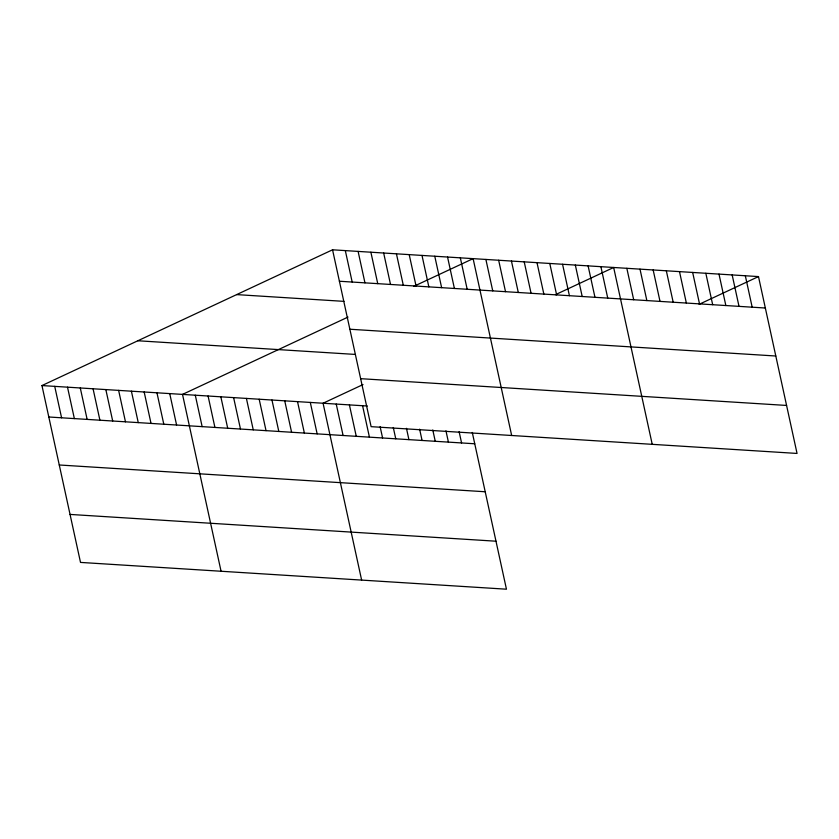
<?xml version="1.0" encoding="UTF-8"?>
<svg xmlns="http://www.w3.org/2000/svg" width="839" height="839" viewBox="0 0 839 839"><rect width="100%" height="100%" fill="white"/><g stroke="black" fill="none" stroke-linecap="round" stroke-linejoin="round"><path stroke-width="1.26" d="M472.284 432.463L506.452 589.198L80.513 562.413L41.95 385.562L332.548 249.802L758.487 276.587L797.05 453.438L371.111 426.663L332.548 249.802M348.017 317.079L182.514 394.393L221.066 571.254M413.742 286.372L473.112 258.643L511.664 435.493M363.025 384.566L323.067 403.234L361.63 580.085M555.449 294.678L613.666 267.484L652.228 444.334M699.128 304.316L758.487 276.587M339.396 281.243L765.346 308.018M236.65 294.604L343.99 301.358M349.863 329.234L775.802 356.009M137.848 340.76L355.075 354.415M360.644 378.672L786.583 405.447M41.95 385.562L367.356 406.024M48.809 416.993L474.748 443.779M59.265 464.984L485.215 491.759M70.046 514.422L495.985 541.207M745.326 275.758L752.174 307.189M732.164 274.93L739.012 306.361M718.992 274.101L725.85 305.543M705.83 273.273L712.678 304.714M692.657 272.444L699.516 303.886M679.496 271.616L686.354 303.057M666.334 270.798L673.182 302.229M653.162 269.969L660.02 301.4M640 269.141L646.859 300.572M626.838 268.312L633.686 299.743M600.892 266.676L607.74 298.107M588.108 265.879L594.966 297.31M575.334 265.072L582.193 296.503M562.56 264.264L569.408 295.706M549.776 263.467L556.635 294.898M537.002 262.659L543.85 294.09M524.218 261.862L531.077 293.293M511.444 261.055L518.292 292.486M498.66 260.247L505.518 291.689M485.886 259.45L492.745 290.881M460.328 257.846L467.187 289.277M447.554 257.038L454.402 288.469M434.77 256.231L441.629 287.672M421.996 255.434L428.844 286.865M459.111 431.634L461.576 442.95M409.212 254.626L416.071 286.057M445.949 430.806L448.414 442.122M396.438 253.829L403.297 285.26M432.788 429.977L435.252 441.293M383.664 253.021L390.513 284.452M419.615 429.149L422.08 440.465M370.88 252.214L377.739 283.655M406.454 428.32L408.918 439.636M358.106 251.417L364.955 282.848M393.281 427.491L395.756 438.807M345.322 250.609L352.181 282.04M380.119 426.663L382.584 437.979M362.574 405.719L369.422 437.15M349.402 404.891L356.26 436.322M336.24 404.062L343.088 435.493M310.294 402.437L317.152 433.868M297.52 401.629L304.368 433.06M284.736 400.822L291.594 432.263M271.962 400.025L278.81 431.456M259.178 399.217L266.036 430.648M246.404 398.41L253.252 429.851M233.62 397.613L240.478 429.044M220.846 396.805L227.705 428.247M208.072 396.008L214.92 427.439M195.288 395.2L202.147 426.632M169.73 393.596L176.589 425.027M156.956 392.788L163.804 424.23M144.172 391.991L151.03 423.422M131.398 391.184L138.257 422.615M118.624 390.376L125.472 421.818M105.84 389.579L112.699 421.01M93.066 388.772L99.914 420.213M80.282 387.975L87.141 419.406M67.508 387.167L74.356 418.598M54.724 386.36L61.583 417.801"/></g></svg>
